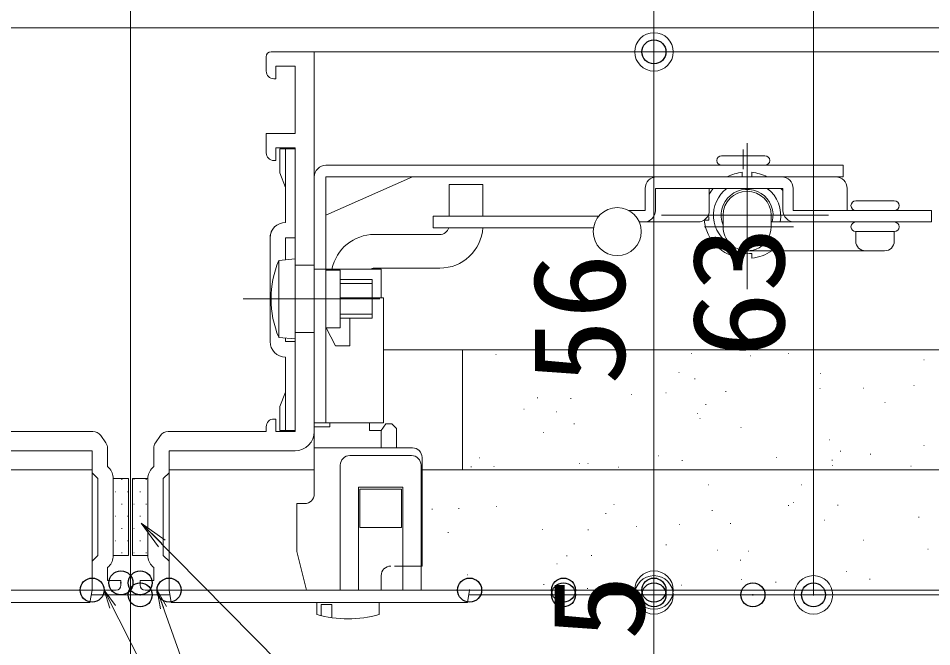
# Model space of a CAD drawing. Units: millimetres, scale not verified. Extents: x -1600 to 1600, y -1108 to 1108.
# Drawn here: x -1071.4 to -881.4, y 643.6 to 774.4 of the extents above; entities that cross this region are included whole.
import ezdxf
from ezdxf.enums import TextEntityAlignment as Align

# ---------------------------------------------------------------- set-up
doc = ezdxf.new("R2010")
doc.units = ezdxf.units.MM
doc.header["$LTSCALE"] = 10
doc.header["$PDMODE"] = 32
doc.header["$PDSIZE"] = 5
doc.linetypes.add('DASHED1', pattern=[1.8, 1.2, -0.6])
for name, color, linetype, lineweight in [('0-5_0', 3, 'Continuous', 9), ('0-7_center', 5, 'Continuous', 9), ('0-8_ｺｰﾅｰﾋﾟｰｽ', 5, 'Continuous', 9), ('0-B_SUNPO', 1, 'Continuous', 9), ('0-D_SCREW', 2, 'Continuous', 9), ('1-1_操作軸受', 3, 'Continuous', 9), ('1-3_操作軸', 2, 'Continuous', 9), ('1-5_sunpou', 1, 'Continuous', 9)]:
    doc.layers.add(name, color=color, linetype=linetype, lineweight=lineweight)
doc.layers.add('0-E_DEFPOINTS', color=7, linetype='Continuous')
doc.styles.add('ＭＳ ゴシック', font='')
doc.styles.get('ＭＳ ゴシック').set_extended_font_data('MS Gothic')

# ---------------------------------------------------------------- blocks, each defined once
blk = doc.blocks.new('Region12')
at = {"layer": '0-5_0'}
for p, q in [((-1086.2, 767.38), (-1077.2, 767.38)), ((-1086.2, 767.38), (-1086.2, 688.38)), ((-1076.2, 763.38), (-1076.2, 766.38)), ((-1082.2, 764.38), (-1082.2, 750.38)), ((-1082.2, 750.38), (-1076.2, 750.38)), ((-1076.2, 746.38), (-1076.2, 750.38)), ((-1082.2, 747.38), (-1082.2, 715.58)), ((-1082.2, 715.58), (-1082.2, 688.38)), ((-1078.2, 690.98), (-1077.8, 690.98)), ((-1078.2, 688.38), (-1078.2, 690.98)), ((-1078.2, 688.38), (-1082.2, 688.38)), ((-1076.2, 689.38), (-1076.2, 688.38)), ((-1055.84, 688.38), (-1076.2, 688.38)), ((-1053.16, 686.04), (-1054.2, 687.52)), ((-1056, 684.38), (-1082.2, 684.38)), ((-1052.8, 684.89), (-1052.8, 681.1)), ((-1052.8, 681.1), (-1052.54, 680.84)), ((-1051.6, 678.57), (-1051.6, 662.57)), ((-1052.54, 660.31), (-1052.8, 660.05)), ((-1052.8, 660.05), (-1052.8, 657.38))]:
    blk.add_line(p, q, dxfattribs=at)
for points in [[(-1082.2, 764.38), (-1078.2, 764.38), (-1078.2, 761.78), (-1077.8, 761.78)], [(-1082.2, 747.38), (-1078.2, 747.38), (-1078.2, 744.78), (-1077.8, 744.78)], [(-1056, 684.38), (-1056, 679.77), (-1054.8, 678.57)], [(-1054.8, 678.57), (-1054.8, 662.57), (-1056, 661.37), (-1056, 655.38), (-1051, 655.38)], [(-1050, 656.38), (-1050, 657.38), (-1052.8, 657.38)]]:
    blk.add_lwpolyline(points, dxfattribs=at)
for centre, radius, start, end in [((-1077.2, 766.38), 1, 0, 90), ((-1077.8, 763.38), 1.6, 270, 0), ((-1077.8, 746.38), 1.6, 270, 0), ((-1077.8, 689.38), 1.6, 0, 90), ((-1082.2, 688.38), 4, 180, 270), ((-1055.84, 686.38), 2, 35, 90), ((-1054.8, 684.89), 2, 0, 35), ((-1054.8, 678.57), 3.2, 0, 45), ((-1054.8, 662.57), 3.2, 315, 0), ((-1051, 656.38), 1, 270, 0)]:
    blk.add_arc(centre, radius, start, end, dxfattribs=at)
blk = doc.blocks.new('Region13')
at = {"layer": '0-5_0'}
for p, q in [((-1009.8, 767.38), (-1018.8, 767.38)), ((-1009.8, 767.38), (-1009.8, 688.38)), ((-1019.8, 763.38), (-1019.8, 766.38)), ((-1017.8, 764.38), (-1017.8, 761.78)), ((-1013.8, 764.38), (-1017.8, 764.38)), ((-1017.8, 761.78), (-1018.2, 761.78)), ((-1019.8, 746.38), (-1019.8, 750.38)), ((-1017.8, 747.38), (-1017.8, 744.78)), ((-1013.8, 747.38), (-1017.8, 747.38)), ((-1017.8, 744.78), (-1018.2, 744.78)), ((-1040.16, 688.38), (-1019.8, 688.38)), ((-1019.8, 689.38), (-1019.8, 688.38)), ((-1017.8, 688.38), (-1013.8, 688.38)), ((-1042.84, 686.04), (-1041.8, 687.52)), ((-1040, 684.38), (-1040, 679.77)), ((-1040, 684.38), (-1013.8, 684.38)), ((-1044.4, 678.57), (-1044.4, 662.57)), ((-1040, 679.77), (-1041.2, 678.57)), ((-1041.2, 678.57), (-1041.2, 662.57)), ((-1041.2, 662.57), (-1040, 661.37)), ((-1040, 661.37), (-1040, 655.38)), ((-1046, 657.38), (-1043.2, 657.38)), ((-1046, 656.38), (-1046, 657.38)), ((-1040, 655.38), (-1045, 655.38))]:
    blk.add_line(p, q, dxfattribs=at)
for points in [[(-1013.8, 764.38), (-1013.8, 750.38), (-1019.8, 750.38)], [(-1013.8, 747.38), (-1013.8, 715.58), (-1013.8, 688.38)], [(-1017.8, 688.38), (-1017.8, 690.98), (-1018.2, 690.98)], [(-1043.2, 684.89), (-1043.2, 681.1), (-1043.46, 680.84)], [(-1043.46, 660.31), (-1043.2, 660.05), (-1043.2, 657.38)]]:
    blk.add_lwpolyline(points, dxfattribs=at)
for centre, radius, start, end in [((-1018.8, 766.38), 1, 90, 180), ((-1018.2, 763.38), 1.6, 180, 270), ((-1018.2, 746.38), 1.6, 180, 270), ((-1018.2, 689.38), 1.6, 90, 180), ((-1040.16, 686.38), 2, 90, 145), ((-1013.8, 688.38), 4, 270, 0), ((-1041.2, 684.89), 2, 145, 180), ((-1041.2, 678.57), 3.2, 135, 180), ((-1041.2, 662.57), 3.2, 180, 225), ((-1045, 656.38), 1, 180, 270)]:
    blk.add_arc(centre, radius, start, end, dxfattribs=at)
blk = doc.blocks.new('_ORIGIN')
at = {"layer": '0-5_0', "color": 1}
blk.add_line((0, 0), (-10, 0), dxfattribs=at)
blk.add_circle((0, 0), 5, dxfattribs=at)
blk = doc.blocks.new('_OPEN')
at = {"layer": '0-5_0', "color": 1}
blk.add_line((0, 0), (-10, 0), dxfattribs=at)
blk.add_lwpolyline([(-10, 1.667), (0, 0), (-10, -1.667)], dxfattribs=at)

msp = doc.modelspace()

# ---------------------------------------------------------------- linework, layer by layer
at = {"layer": '0-5_0', "color": 2}
for p, q in [((-774.22, 772.38), (-1331.1, 772.38)), ((-979, 705.38), (-979, 680.38)), ((-989.6, 683.38), (-1002.4, 683.38)), ((-989.6, 683.38), (-1002.4, 683.38)), ((-1004.4, 681.38), (-1004.4, 655.38)), ((-987.6, 681.38), (-987.6, 655.38)), ((-774.22, 680.38), (-979, 680.38)), ((-991.4, 676.78), (-1000.6, 676.78)), ((-1000.6, 676.78), (-1000.6, 655.38)), ((-991.4, 676.78), (-1000.6, 676.78)), ((-991.4, 676.78), (-991.4, 655.38)), ((-1056.46, 652.78), (-1056, 655.38)), ((-1056.46, 652.78), (-1056, 655.38)), ((-1039.54, 652.78), (-1040, 655.38)), ((-1039.54, 652.78), (-1040, 655.38)), ((-977.5, 655.38), (-774.22, 655.38)), ((-1056.18, 654.38), (-1039.82, 654.38)), ((-977.68, 654.38), (-774.22, 654.38))]:
    msp.add_line(p, q, dxfattribs=at)
at = {"layer": '0-5_0'}
for p, q in [((-1009.8, 767.38), (-774.22, 767.38)), ((-972.06, 704.42), (-971.96, 704.42)), ((-956.43, 703.75), (-956.33, 703.75)), ((-931.43, 704.61), (-931.33, 704.61)), ((-919.17, 704.15), (-919.07, 704.15)), ((-911.29, 704.62), (-911.19, 704.62)), ((-883.07, 703.27), (-882.97, 703.27)), ((-958.15, 701.88), (-958.05, 701.88)), ((-934, 700.69), (-933.9, 700.69)), ((-930.73, 699.32), (-930.63, 699.32)), ((-904.57, 700.43), (-904.47, 700.43)), ((-904.71, 697.34), (-904.61, 697.34)), ((-895.68, 697.4), (-895.58, 697.4)), ((-885.13, 697.98), (-885.03, 697.98)), ((-963.44, 695.42), (-963.34, 695.42)), ((-956.5, 695.24), (-956.4, 695.24)), ((-943.86, 696.06), (-943.76, 696.06)), ((-936.73, 696.41), (-936.63, 696.41)), ((-924.28, 696.7), (-924.18, 696.7)), ((-928.44, 694.03), (-928.34, 694.03)), ((-891.17, 694.43), (-891.07, 694.43)), ((-966.25, 693.04), (-966.15, 693.04)), ((-959.45, 692.49), (-959.35, 692.49)), ((-930.15, 692.16), (-930.05, 692.16)), ((-955.8, 689.95), (-955.7, 689.95)), ((-929.64, 691.06), (-929.54, 691.06)), ((-962.17, 688.2), (-962.07, 688.2)), ((-921.12, 689.19), (-921.02, 689.19)), ((-902.75, 686.63), (-902.65, 686.63)), ((-900.44, 684.31), (-900.34, 684.31)), ((-883.06, 685.47), (-882.96, 685.47)), ((-975.52, 682.93), (-975.42, 682.93)), ((-938.25, 683.32), (-938.15, 683.32)), ((-933.34, 682.36), (-933.24, 682.36)), ((-913.77, 683), (-913.67, 683)), ((-902.15, 682.44), (-902.05, 682.44)), ((-894.19, 683.64), (-894.09, 683.64)), ((-1056, 680.45), (-1056, 655.45)), ((-1040, 680.45), (-1040, 655.45)), ((-977.23, 681.05), (-977.13, 681.05)), ((-972.5, 681.08), (-972.4, 681.08)), ((-954.72, 681.69), (-954.62, 681.69)), ((-952.92, 681.72), (-952.82, 681.72)), ((-946.56, 680.99), (-946.46, 680.99)), ((-902.06, 681.34), (-901.96, 681.34)), ((-885.79, 681.18), (-885.69, 681.18)), ((-1051.6, 678.57), (-1048.4, 678.57)), ((-1049.88, 678.36), (-1049.78, 678.36)), ((-1048.4, 678.57), (-1048.4, 662.57)), ((-1047.6, 678.57), (-1044.4, 678.57)), ((-1047.6, 678.57), (-1047.6, 662.57)), ((-1047.34, 678.36), (-1047.24, 678.36)), ((-1044.8, 678.36), (-1044.7, 678.36)), ((-927.83, 677.26), (-927.73, 677.26)), ((-908.5, 677.26), (-908.4, 677.26)), ((-1051.15, 675.82), (-1051.05, 675.82)), ((-1048.61, 675.82), (-1048.51, 675.82)), ((-1046.07, 675.82), (-1045.97, 675.82)), ((-1049.88, 673.28), (-1049.78, 673.28)), ((-1047.34, 673.28), (-1047.24, 673.28)), ((-1044.8, 673.28), (-1044.7, 673.28)), ((-972, 672.78), (-971.9, 672.78)), ((-947.52, 673.21), (-947.42, 673.21)), ((-911.23, 672.98), (-911.13, 672.98)), ((-910.25, 673.6), (-910.15, 673.6)), ((-900.97, 673.08), (-900.87, 673.08)), ((-1051.15, 670.74), (-1051.05, 670.74)), ((-1048.61, 670.74), (-1048.51, 670.74)), ((-1046.07, 670.74), (-1045.97, 670.74)), ((-985.33, 672.21), (-985.23, 672.21)), ((-979.79, 672.33), (-979.69, 672.33)), ((-949.23, 671.34), (-949.13, 671.34)), ((-927.13, 671.97), (-927.03, 671.97)), ((-884.14, 670.54), (-884.04, 670.54)), ((-942.87, 668.62), (-942.77, 668.62)), ((-933.95, 669.06), (-933.85, 669.06)), ((-923.29, 669.26), (-923.19, 669.26)), ((-903.72, 669.9), (-903.62, 669.9)), ((-1049.88, 668.2), (-1049.78, 668.2)), ((-1047.34, 668.2), (-1047.24, 668.2)), ((-1044.8, 668.2), (-1044.7, 668.2)), ((-982.02, 667.34), (-981.92, 667.34)), ((-962.45, 667.98), (-962.35, 667.98)), ((-952.9, 667.89), (-952.8, 667.89)), ((-1051.15, 665.66), (-1051.05, 665.66)), ((-1048.61, 665.66), (-1048.51, 665.66)), ((-1046.07, 665.66), (-1045.97, 665.66)), ((-895.62, 665.76), (-895.52, 665.76)), ((-1049.88, 663.12), (-1049.78, 663.12)), ((-1047.34, 663.12), (-1047.24, 663.12)), ((-1044.8, 663.12), (-1044.7, 663.12)), ((-936.68, 664.77), (-936.58, 664.77)), ((-926.04, 663.71), (-925.94, 663.71)), ((-919.52, 663.49), (-919.42, 663.49)), ((-882.25, 663.89), (-882.15, 663.89)), ((-1048.4, 662.57), (-1051.6, 662.57)), ((-1044.4, 662.57), (-1047.6, 662.57)), ((-957.33, 662.5), (-957.23, 662.5)), ((-952.2, 662.6), (-952.1, 662.6)), ((-921.23, 661.62), (-921.13, 661.62)), ((-959.39, 660.85), (-959.29, 660.85)), ((-899.15, 659.28), (-899.05, 659.28)), ((-977.97, 658.53), (-977.87, 658.53)), ((-921.06, 657.55), (-920.96, 657.55)), ((-894.32, 657.65), (-894.22, 657.65)), ((-962.12, 656.57), (-962.02, 656.57)), ((-953.05, 655.73), (-952.95, 655.73)), ((-933.47, 656.37), (-933.37, 656.37)), ((-913.89, 657.01), (-913.79, 657.01))]:
    msp.add_line(p, q, dxfattribs=at)
at = {"layer": '0-5_0', "color": 2, "linetype": 'DASHED1'}
for p, q in [((-1013.8, 722.98), (-1009.8, 722.98)), ((-1013.8, 708.98), (-1009.8, 708.98))]:
    msp.add_line(p, q, dxfattribs=at)
at = {"layer": '0-5_0', "color": 7}
for p, q in [((-979, 705.38), (-995.4, 705.38)), ((-1086.2, 680.38), (-1056, 680.38)), ((-1009.8, 680.38), (-1040, 680.38)), ((-979, 680.38), (-987.4, 680.38))]:
    msp.add_line(p, q, dxfattribs=at)
at = {"layer": '0-5_0', "color": 2}
for points in [[(-979, 705.38), (-774.22, 705.38), (-979, 705.38)], [(-1056.46, 652.78), (-1118.04, 652.78), (-1118.5, 655.38), (-1056, 655.38)], [(-1039.54, 652.78), (-977.96, 652.78), (-977.5, 655.38), (-1040, 655.38)]]:
    msp.add_lwpolyline(points, dxfattribs=at)
at = {"layer": '0-5_0'}
for points in [[(-1048.4, 678.57), (-1051.6, 678.57), (-1051.6, 662.57), (-1048.4, 662.57)], [(-1044.4, 678.57), (-1047.6, 678.57), (-1047.6, 662.57), (-1044.4, 662.57)]]:
    msp.add_lwpolyline(points, close=True, dxfattribs=at)
msp.add_arc((-1013.8, 688.38), 4, 270, 0, dxfattribs=at)
at = {"layer": '0-5_0', "color": 2}
for centre, start, end in [((-1002.4, 681.38), 90, 180), ((-1002.4, 681.38), 90, 180), ((-989.6, 681.38), 0, 90), ((-989.6, 681.38), 0, 90)]:
    msp.add_arc(centre, 2, start, end, dxfattribs=at)
at = {"layer": '0-7_center'}
for p, q in [((-1048, 613.54), (-1048, 922.21)), ((-919.8, 748.36), (-919.8, 718)), ((-996.19, 715.98), (-1024.57, 715.98))]:
    msp.add_line(p, q, dxfattribs=at)
at = {"layer": '0-8_ｺｰﾅｰﾋﾟｰｽ'}
for p, q in [((-1015.8, 747.18), (-1017, 747.18)), ((-1015.8, 747.18), (-1017, 747.18)), ((-1015.8, 747.18), (-1017, 747.18)), ((-1015.8, 747.18), (-1017, 747.18)), ((-1013.8, 747.18), (-1015.8, 747.18)), ((-1015.8, 747.18), (-1015.8, 731.88)), ((-1013.8, 747.18), (-1015.8, 747.18)), ((-1015.8, 747.18), (-1015.8, 731.88)), ((-1013.8, 728.68), (-1013.8, 747.18)), ((-1013.8, 728.68), (-1013.8, 747.18)), ((-920.6, 742.96), (-920.6, 747.06)), ((-916.1, 745.78), (-925.1, 745.78)), ((-899.8, 743.78), (-1007.4, 743.78)), ((-916.1, 743.78), (-925.1, 743.78)), ((-899.8, 743.78), (-899.8, 741.38)), ((-1009.8, 741.38), (-1009.8, 690.18)), ((-1007.4, 741.38), (-1007.4, 690.18)), ((-899.8, 741.38), (-1007.4, 741.38)), ((-989.4, 741.38), (-1007.4, 733.38)), ((-901.41, 741.38), (-938.59, 741.38)), ((-920.8, 742.32), (-920.8, 741.38)), ((-918.8, 742.32), (-918.8, 741.38)), ((-981.72, 739.78), (-981.72, 733.18)), ((-974.72, 739.78), (-981.72, 739.78)), ((-974.72, 739.78), (-974.72, 733.18)), ((-912.34, 738.98), (-938.87, 738.98)), ((-938.87, 738.98), (-938.87, 734.38)), ((-927.66, 738.98), (-927.66, 734.38)), ((-912.34, 734.38), (-912.34, 738.98)), ((-910.22, 738.98), (-910.22, 734.38)), ((-899.01, 738.98), (-899.01, 734.38)), ((-889.2, 736.38), (-897.2, 736.38)), ((-902.85, 733.38), (-937.61, 733.38)), ((-924.8, 733.38), (-924.8, 730.98)), ((-914.8, 730.98), (-914.8, 733.38)), ((-881.47, 734.38), (-910.22, 734.38)), ((-881.47, 734.38), (-881.47, 731.98)), ((-950.64, 733.18), (-985.05, 733.18)), ((-985.05, 733.18), (-985.05, 730.78)), ((-930.06, 731.98), (-942.22, 731.98)), ((-927.74, 732.38), (-928.74, 732.38)), ((-914.8, 731.98), (-881.47, 731.98)), ((-951.74, 730.78), (-985.05, 730.78)), ((-928.63, 730.98), (-910.15, 730.98)), ((-889.2, 729.98), (-897.2, 729.98)), ((-897.2, 727.98), (-897.2, 729.98)), ((-889.2, 727.98), (-889.2, 729.98)), ((-1019, 728.68), (-1019, 707.08)), ((-1019, 728.68), (-1019, 707.08)), ((-1015.8, 728.68), (-1015.8, 724.1)), ((-1015.8, 728.68), (-1013.8, 728.68)), ((-1015.8, 728.68), (-1015.8, 724.1)), ((-1015.8, 728.68), (-1013.8, 728.68)), ((-983.72, 729.38), (-997.3, 729.38)), ((-919.82, 725.98), (-891.2, 725.98)), ((-920.8, 725.44), (-920.8, 724.43)), ((-918.8, 725.44), (-918.8, 724.43)), ((-983.72, 722.38), (-997.3, 722.38)), ((-1015.8, 707.85), (-1015.8, 707.08)), ((-1015.8, 707.85), (-1015.8, 707.08)), ((-1015.8, 707.08), (-1013.8, 707.08)), ((-1015.8, 707.08), (-1013.8, 707.08)), ((-1013.8, 688.58), (-1013.8, 707.08)), ((-1013.8, 688.58), (-1013.8, 707.08)), ((-1015.8, 703.88), (-1015.8, 688.58)), ((-1015.8, 703.88), (-1015.8, 688.58)), ((-1015.8, 688.58), (-1017, 688.58)), ((-1015.8, 688.58), (-1017, 688.58)), ((-1013.8, 688.58), (-1015.8, 688.58)), ((-1013.8, 688.58), (-1015.8, 688.58))]:
    msp.add_line(p, q, dxfattribs=at)
for points in [[(-1017, 747.18), (-1017, 742.18), (-1015.8, 739.18)], [(-1017, 747.18), (-1017, 742.18), (-1015.8, 739.18)], [(-940.99, 738.98), (-940.99, 734.38), (-944.43, 734.38)], [(-1017, 688.58), (-1017, 693.58), (-1015.8, 696.58)], [(-1017, 688.58), (-1017, 693.58), (-1015.8, 696.58)]]:
    msp.add_lwpolyline(points, dxfattribs=at)
msp.add_circle((-946.8, 729.98), 5, dxfattribs=at)
for centre, radius, start, end in [((-925.1, 744.78), 1, 90, 270), ((-916.1, 744.78), 1, 270, 90), ((-1007.4, 741.38), 2.4, 90, 180), ((-938.59, 738.98), 2.4, 90, 180), ((-919.8, 733.38), 9, 96.3794, 117.2668), ((-919.8, 733.38), 9, 62.7332, 83.6206), ((-912.62, 738.98), 2.4, 0, 90), ((-901.41, 738.98), 2.4, 0, 90), ((-919.8, 733.38), 9, 141.5218, 150.825), ((-919.8, 733.38), 7, 126.8706, 242.3371), ((-919.8, 733.38), 7, 348.4628, 53.1294), ((-919.8, 733.38), 9, 34.0344, 38.4782), ((-919.8, 733.38), 5.4, 344.9735, 202.5022), ((-919.8, 733.38), 5, 0, 180), ((-897.2, 735.38), 1, 90, 270), ((-889.2, 735.38), 1, 270, 90), ((-941.27, 734.38), 2.4, 270, 0), ((-930.06, 734.38), 2.4, 270, 0), ((-919.8, 733.38), 8, 178.6106, 187.1808), ((-909.94, 734.38), 2.4, 180, 270), ((-1015.8, 728.68), 3.2, 90, 180), ((-1015.8, 728.68), 3.2, 90, 180), ((-919.8, 733.38), 9, 186.4293, 263.6206), ((-897.2, 730.98), 1, 90, 270), ((-889.2, 730.98), 1, 270, 90), ((-1015.8, 728.68), 3.2, 145.9991, 180), ((-983.72, 731.38), 2, 270, 342.5423), ((-983.72, 731.38), 9, 270, 356.1774), ((-919.8, 730.98), 5, 179.0366, 0), ((-997.3, 720.38), 9, 90, 168.463), ((-895.2, 727.98), 2, 180, 270), ((-891.2, 727.98), 2, 270, 0), ((-919.8, 733.38), 9, 276.3794, 304.6914), ((-919.8, 733.38), 8, 262.8192, 277.1808), ((-1015.8, 707.08), 3.2, 180, 270), ((-1015.8, 707.08), 3.2, 180, 270)]:
    msp.add_arc(centre, radius, start, end, dxfattribs=at)
at = {"layer": '0-B_SUNPO', "color": 2}
for p, q in [((-1004.4, 721.98), (-1007.4, 721.98)), ((-1004.4, 721.98), (-1004.4, 709.98)), ((-995.4, 716.18), (-1004.4, 716.18)), ((-995.4, 690.18), (-995.4, 716.18)), ((-1004.4, 709.98), (-1007.4, 709.98)), ((-1009.8, 690.18), (-995.4, 690.18))]:
    msp.add_line(p, q, dxfattribs=at)
at = {"layer": '0-B_SUNPO', "color": 3}
for p, q in [((-1006.6, 690.18), (-1006.6, 689.38)), ((-1009.8, 689.38), (-1006.6, 689.38)), ((-995.9, 655.38), (-995.9, 658.38))]:
    msp.add_line(p, q, dxfattribs=at)
at = {"layer": '0-B_SUNPO', "color": 6}
msp.add_arc((-997.3, 720.38), 2, 90, 115.8419, dxfattribs=at)
at = {"layer": '0-D_SCREW'}
for p, q in [((-1017.2, 723.98), (-1013.8, 724.28)), ((-1017.2, 723.98), (-1017.2, 707.97)), ((-1013.8, 707.68), (-1013.8, 724.28)), ((-1004.4, 719.98), (-997.8, 719.98)), ((-997.8, 719.98), (-997.8, 711.98)), ((-997.8, 719.18), (-1004.4, 719.18)), ((-997.8, 712.78), (-1004.4, 712.78)), ((-1004.4, 711.98), (-997.8, 711.98)), ((-1013.8, 707.68), (-1017.2, 707.97))]:
    msp.add_line(p, q, dxfattribs=at)
msp.add_arc((-997.99, 715.98), 20.81, 157.3871, 202.6129, dxfattribs=at)
at = {"layer": '0-E_DEFPOINTS'}
for p in [(-939.17, 767.38), (-939.17, 767.38), (-1050, 656.88), (-1050, 656.88), (-1046, 656.88), (-1056, 655.38), (-1040, 655.38), (-977.5, 655.38), (-957.97, 655.38), (-939.17, 655.38), (-1046, 654.38), (-957.97, 654.38), (-939.17, 654.38), (-918.59, 654.38), (-906, 654.38)]:
    msp.add_point(p, dxfattribs=at)
at = {"layer": '1-1_操作軸受'}
for p, q in [((-995.9, 722.18), (-1009.8, 722.18)), ((-995.9, 716.18), (-995.9, 722.18)), ((-995.9, 716.18), (-1002.4, 716.18)), ((-1002.4, 711.98), (-1002.4, 706.18)), ((-1005.4, 706.18), (-1007.3, 709.98)), ((-1005.4, 706.18), (-1002.4, 706.18)), ((-998.35, 688.58), (-998.35, 690.18)), ((-994.9, 689.98), (-995.9, 688.58)), ((-993.7, 689.98), (-994.9, 689.98)), ((-992.7, 688.98), (-993.7, 689.98)), ((-1009.8, 675.38), (-1009.8, 689.38)), ((-995.9, 688.58), (-998.35, 688.58)), ((-995.9, 684.98), (-995.9, 688.58)), ((-992.7, 684.98), (-992.7, 688.98)), ((-989.4, 684.98), (-1009.8, 684.98)), ((-987.4, 660.38), (-987.4, 682.98)), ((-991.7, 676.38), (-1000.3, 676.38)), ((-1000.3, 668.38), (-1000.3, 676.38)), ((-991.7, 668.38), (-991.7, 676.38)), ((-1011.8, 673.38), (-1013.4, 673.38)), ((-1013.4, 663.38), (-1013.4, 673.38)), ((-991.7, 668.38), (-1000.3, 668.38)), ((-1011.4, 655.38), (-1013.4, 663.38)), ((-987.6, 660.38), (-993.1, 660.38)), ((-987.4, 660.38), (-987.6, 660.38))]:
    msp.add_line(p, q, dxfattribs=at)
for centre, start, end in [((-989.4, 682.98), 0, 90), ((-1011.8, 675.38), 270, 0), ((-993.9, 658.38), 90, 180)]:
    msp.add_arc(centre, 2, start, end, dxfattribs=at)
at = {"layer": '1-3_操作軸'}
for p, q in [((-1009.3, 652.78), (-1009.3, 650.27)), ((-1008.39, 650.04), (-1008.39, 652.38)), ((-1008.39, 652.38), (-1006.12, 652.38)), ((-1006.12, 649.61), (-1006.12, 652.38)), ((-996.3, 652.78), (-996.3, 650.27))]:
    msp.add_line(p, q, dxfattribs=at)
msp.add_arc((-1002.8, 673.38), 24, 254.2861, 285.7139, dxfattribs=at)
at = {"layer": '1-5_sunpou'}
for p, q in [((-939.17, 780.38), (-939.17, 767.38)), ((-906, 772.38), (-906, 662.38)), ((-923.17, 767.38), (-935.17, 767.38)), ((-923.17, 767.38), (-935.17, 767.38)), ((-939.17, 759.38), (-939.17, 751.38)), ((-939.17, 759.38), (-939.17, 663.38)), ((-939.17, 663.38), (-939.17, 671.38)), ((-941.97, 655.38), (-935.17, 655.38)), ((-941.97, 655.38), (-935.17, 655.38)), ((-939.17, 655.38), (-939.17, 654.38)), ((-941.97, 654.38), (-935.17, 654.38)), ((-902.59, 654.38), (-902, 654.38)), ((-939.17, 646.38), (-939.17, 638.38))]:
    msp.add_line(p, q, dxfattribs=at)
at = {"layer": '1-5_sunpou', "color": 7}
msp.add_line((-1012.49, 574.58), (-1052.91, 654.22), dxfattribs=at)
for points in [[(-833.03, 589.99), (-967.56, 589.99), (-1044.35, 667.88)], [(-974.58, 574.58), (-1013.8, 574.58), (-1042.05, 654.16)]]:
    msp.add_lwpolyline(points, dxfattribs=at)

# ---------------------------------------------------------------- block references
at = {"layer": '0-5_0'}
for name in ['Region12', 'Region13']:
    msp.add_blockref(name, (0, 0), dxfattribs=at)
at = {"layer": '1-5_sunpou'}
for name, p, xscale, yscale, rotation in [('_ORIGIN', (-906, 780.38), 0.8, 0.8, 90), ('_ORIGIN', (-939.17, 767.38), 0.8, 0.8, 90), ('_ORIGIN', (-939.17, 767.38), 0.8, 0.8, 90), ('_OPEN', (-1045.77, 669.29), 0.6, 0.6, 135.32867), ('_ORIGIN', (-939.17, 655.38), 0.8, 0.8, 270), ('_ORIGIN', (-939.17, 655.38), 0.8, 0.8, 270), ('_ORIGIN', (-906, 654.38), 0.8, 0.8, 270), ('_ORIGIN', (-939.17, 654.38), 0.8, 0.8, 90), ('_OPEN', (-1053.5, 655.38), 0.39, 0.39, 116.91394), ('_OPEN', (-1042.5, 655.38), 0.39, 0.39, 110.3683)]:
    msp.add_blockref(name, p, dxfattribs=dict(at, xscale=xscale, yscale=yscale, rotation=rotation))

# ---------------------------------------------------------------- texts
at = {"layer": '1-5_sunpou', "color": 2, "style": 'ＭＳ ゴシック', "width": 1.05}
for s, p in [('63', (-906.3, 703.71)), ('56', (-939.47, 698.04)), ('0.5', (-935.39, 617.48))]:
    msp.add_text(s, height=19.21, rotation=90, dxfattribs=at).set_placement(p, align=Align.BOTTOM_LEFT)

doc.saveas('drawing.dxf')
